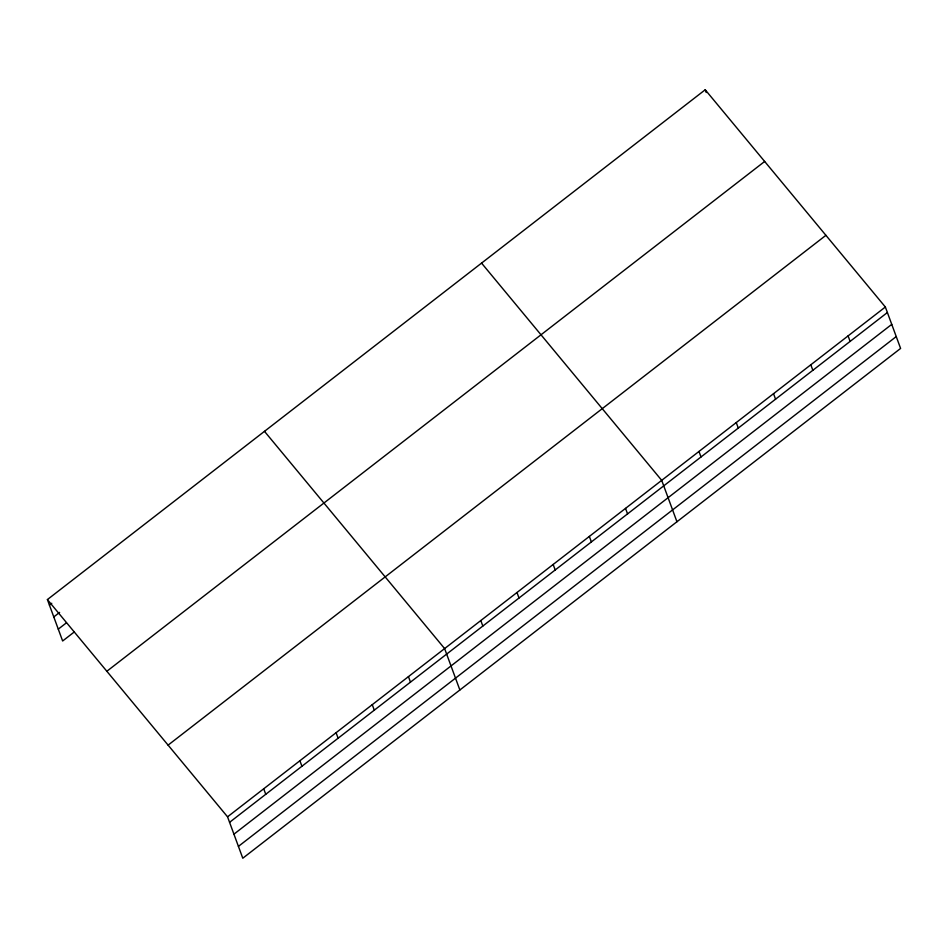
<?xml version="1.0" encoding="UTF-8"?>
<svg xmlns="http://www.w3.org/2000/svg" width="948" height="948" viewBox="0 0 948 948"><rect width="100%" height="100%" fill="white"/><g stroke="black" fill="none" stroke-linecap="round" stroke-linejoin="round"><path stroke-width="1.42" d="M47.4 599.574L705.217 89.776L885.361 307.01L900.6 348.426L242.783 858.224L227.544 816.821L47.4 599.574L62.639 640.99L74.311 631.937M49.426 605.085L51.761 603.284M53.787 616.935L59.617 612.408M58.278 629.14L66.443 622.812M106.851 671.267L764.669 161.456M168.092 745.128L825.921 235.317M227.544 816.821L885.361 307.01M229.57 822.331L887.387 312.52M233.931 834.181L891.748 324.37M238.422 846.386L896.239 336.576M481.56 263.106L661.704 480.352L676.943 521.755M264.48 431.34L444.624 648.586L459.863 689.99M848.093 335.9L850.119 341.41M810.813 364.79L812.839 370.301M705.217 89.776L706.236 92.525M773.532 393.681L775.559 399.191M736.252 422.571L738.291 428.081M698.984 451.461L701.01 456.972M625.526 508.389L627.552 513.899M589.348 536.426L591.374 541.936M553.158 564.463L555.196 569.973M516.98 592.5L519.006 598.022M480.802 620.549L482.828 626.059M408.446 676.623L410.472 682.133M372.268 704.66L374.294 710.17M336.078 732.697L338.116 738.208M299.9 760.734L301.926 766.257M263.722 788.783L265.748 794.294"/></g></svg>
